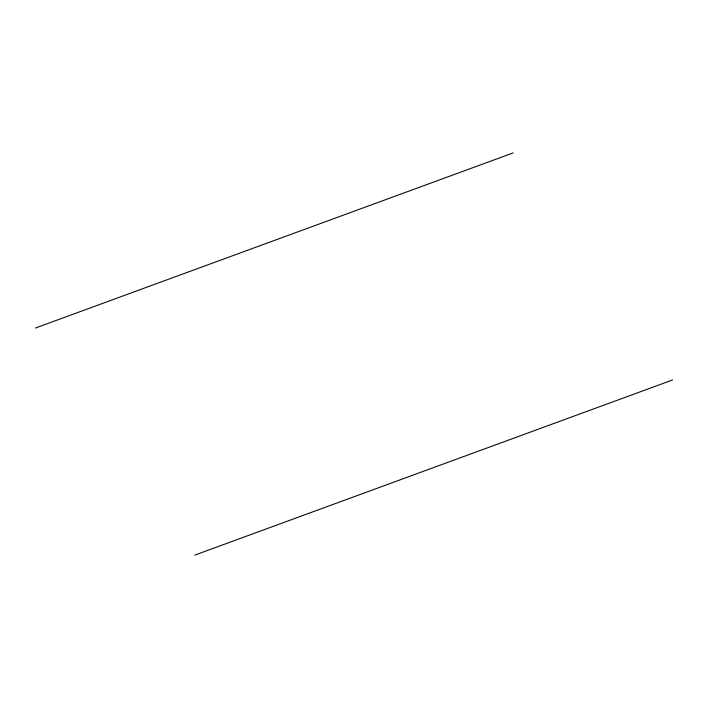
<?xml version="1.0" encoding="UTF-8"?>
<svg xmlns="http://www.w3.org/2000/svg" width="708" height="708" viewBox="0 0 708 708"><rect width="100%" height="100%" fill="white"/><g stroke="black" fill="none" stroke-linecap="round" stroke-linejoin="round"><path stroke-width="1.06" d="M35.4 328.043L513.194 152.893M194.806 555.107L672.6 379.957"/></g></svg>
